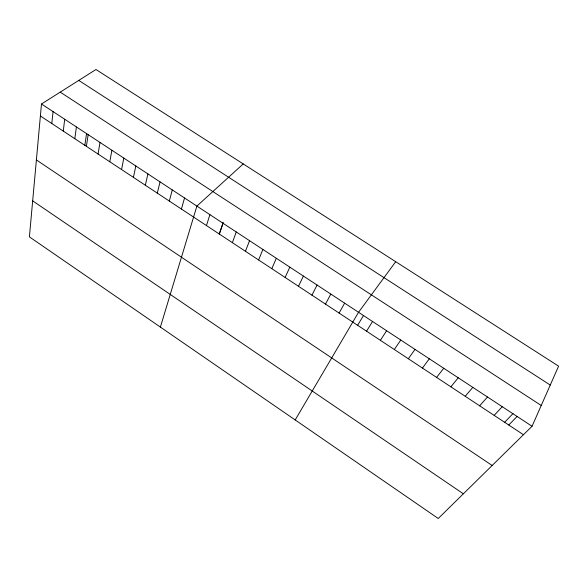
<?xml version="1.0" encoding="UTF-8"?>
<svg xmlns="http://www.w3.org/2000/svg" width="588" height="588" viewBox="0 0 588 588"><rect width="100%" height="100%" fill="white"/><g stroke="black" fill="none" stroke-linecap="round" stroke-linejoin="round"><path stroke-width="0.88" d="M41.476 103.995L29.4 236.861L438.244 518.491L532.052 426.271L558.6 366.155L95.969 69.509L41.476 103.995L532.052 426.271M51.803 123.517L53.052 111.602M63.283 131.087L64.695 119.254M74.823 138.702L76.396 126.942M84.841 145.309L86.583 133.447M86.414 146.353L88.156 134.667M98.078 154.049L99.982 142.436M109.794 161.781L111.874 150.249M121.576 169.55L123.825 158.099M133.417 177.363L135.835 165.992M145.324 185.22L147.919 173.923M157.29 193.114L160.061 181.905M169.322 201.059L172.269 189.924M181.42 209.034L184.544 197.987M160.392 327.097L196.892 206.094L243.219 163.927M206.439 225.542L209.938 214.671M219.228 233.98L223.234 222.286M219.368 234.075L223.065 223.293M232.37 242.653L236.258 231.959M245.446 251.282L249.532 240.683M258.595 259.955L262.887 249.452M271.818 268.679L276.316 258.272M285.121 277.455L289.825 267.15M298.498 286.282L303.408 276.073M311.949 295.161L317.072 285.048M325.48 304.092L330.816 294.081M339.092 313.066L344.641 303.158M295.191 419.95L358.548 312.294L395.709 261.704M357.636 325.304L363.516 315.469M366.552 331.184L372.542 321.489M380.399 340.32L386.61 330.728M394.327 349.515L400.766 340.026M408.337 358.761L415.003 349.382M422.434 368.059L429.328 358.79M436.612 377.408L443.742 368.257M450.871 386.823L458.236 377.783M465.218 396.283L472.818 387.367M479.646 405.808L487.496 397.003M494.163 415.385L502.255 406.705M504.629 422.287L513.015 413.57M508.767 425.021L517.109 416.458M78.748 80.409L550.25 385.066M60.233 92.125L541.232 405.485M40.381 115.983L523.46 434.716M36.39 159.958L492.163 465.49M32.671 200.853L463.359 493.802"/></g></svg>
